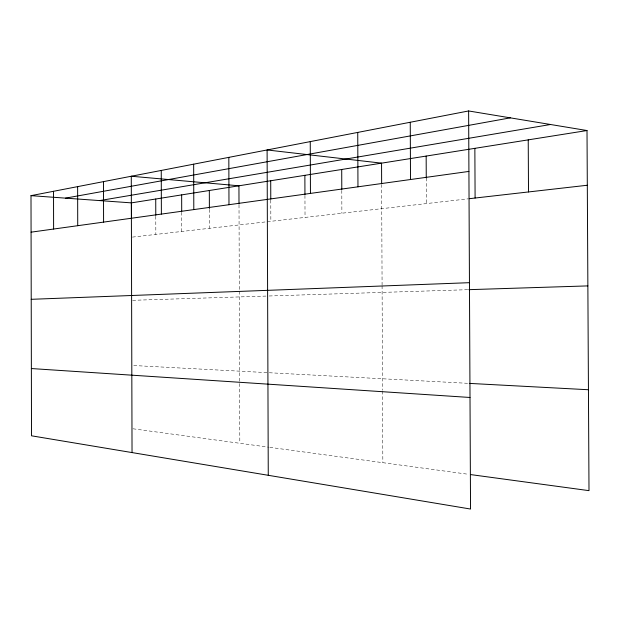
<?xml version="1.0" encoding="UTF-8"?>
<svg xmlns="http://www.w3.org/2000/svg" width="620" height="620" viewBox="0 0 620 620"><rect width="100%" height="100%" fill="white"/><g stroke="black" fill="none" stroke-linecap="round" stroke-linejoin="round"><path stroke-width="0.46" stroke-dasharray="3.1 2.33" d="M132.44 237.096L468.41 198.795M132.618 300.305L268.235 296.011M269.196 295.98L467.891 289.695M133.734 365.529L469.301 383.392M132.967 428.784L268.855 447.221M269.793 447.346L468.782 474.339M426.258 177.932L426.374 203.593M381.649 184.466L382.083 284.797M382.083 285.75L382.532 390.213M382.532 391.166L382.842 462.683M341.798 190.402L341.891 213.218M304.947 195.416L305.032 217.419M270.777 200.066L270.855 221.317M239.01 204.894L239.297 290.292M239.297 291.245L239.816 443.277M209.389 209.405L209.452 228.315M181.707 212.218L181.768 231.469M155.783 216.24L155.837 234.43"/><path stroke-width="0.93" d="M468.627 110.957L470.541 509.043L31.511 435.806L31 195.657L468.627 110.957L587.008 130.533L589 490.645L470.696 474.594M65.519 198.137L510.353 117.854M99.626 200.585L550.514 124.504M31 195.657L131.409 202.872L587.008 130.533M31.078 232.167L468.914 171.422M469.363 198.687L587.311 185.248M31.217 299.313L469.449 282.681M468.844 289.664L587.869 285.897M469.301 383.392L588.442 389.74M31.364 368.551L470.007 397.474M528.232 139.864L528.504 191.952M474.858 148.343L475.098 198.036M426.165 156.077L426.258 177.932M410.254 122.256L410.51 179.529M381.649 183.497L381.556 163.153L267.104 149.963L268.266 475.3M357.74 132.417L357.965 186.814M341.713 169.485L341.791 189.449M310.256 141.608L310.45 193.409M304.87 175.328L304.947 194.463M270.708 180.753L270.777 199.105M239.002 203.934L238.94 185.799L131.277 176.243L132.037 452.577M228.827 157.364L228.981 204.708M209.328 190.503L209.382 208.46M193.665 164.176L193.804 209.591M181.652 194.897L181.707 211.257M161.254 170.446L161.378 214.086M155.736 199.012L155.783 215.279M131.409 202.872L131.456 218.131M103.486 181.629L103.587 222.107M77.632 186.628L77.725 225.696M53.529 191.293L53.615 229.036"/></g></svg>
